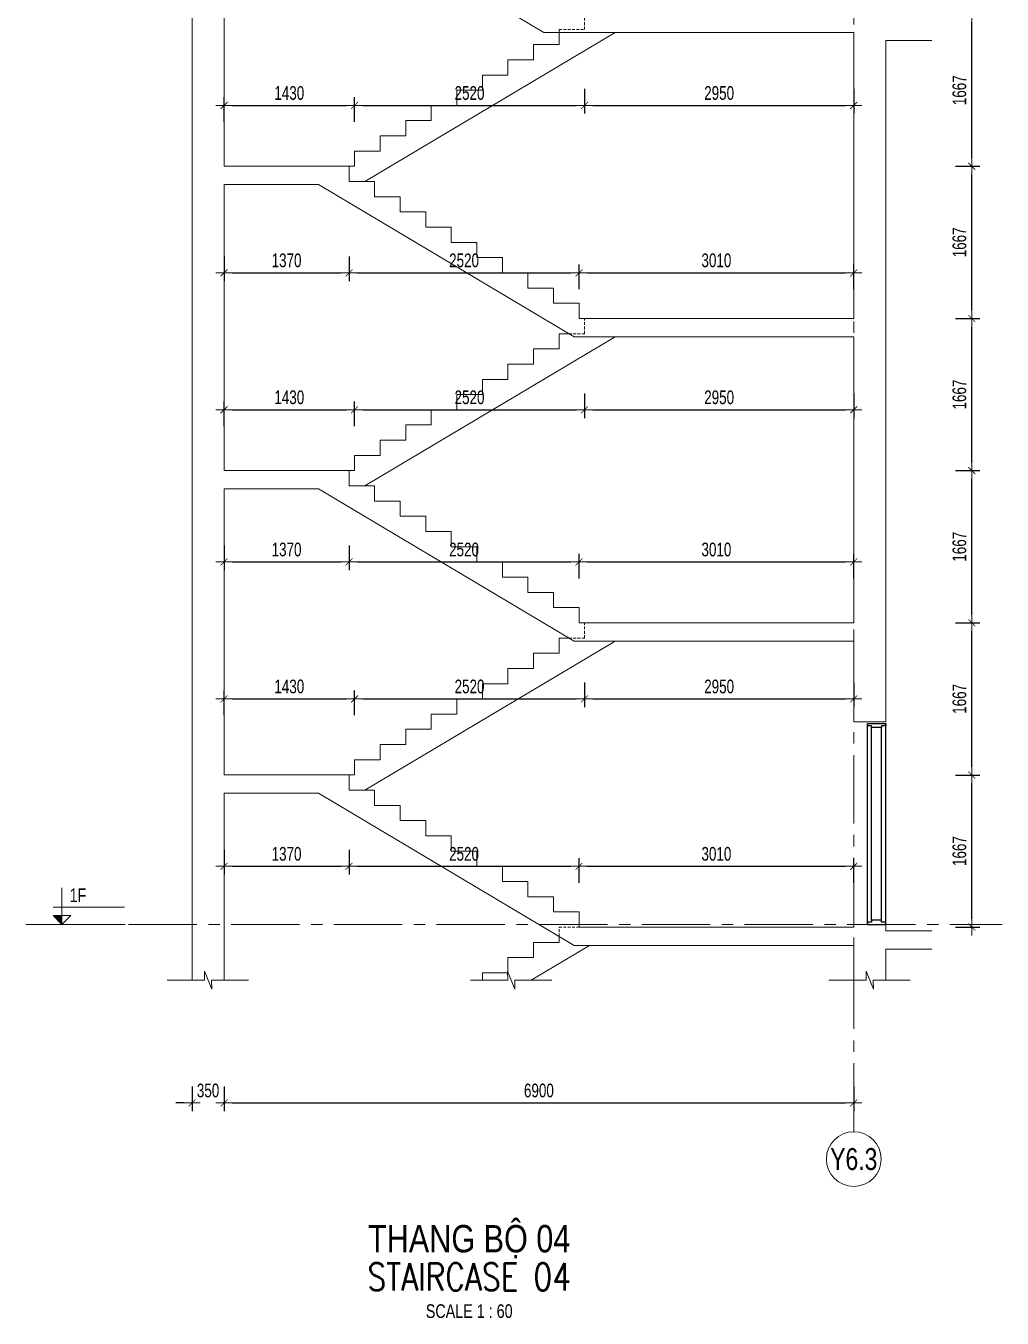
# Model space of a CAD drawing. Header units: millimetres. Extents: x -179076 to 152218, y -28646 to 38481.
# Drawn here: x 62332 to 73030, y -27922 to -13768 of the extents above; entities that cross this region are included whole.
import ezdxf
from ezdxf.enums import TextEntityAlignment as Align

# ---------------------------------------------------------------- set-up
doc = ezdxf.new("R2010")
doc.units = ezdxf.units.MM
doc.linetypes.add('CENTER2', pattern=[1.125, 0.75, -0.125, 0.125, -0.125])
doc.linetypes.add('HIDDEN2', pattern=[4.7625, 3.175, -1.5875])
doc.layers.get('Defpoints').update_dxf_attribs({"color": 151, "lineweight": 9})
doc.layers.add('A-DOOR', color=4, linetype='Continuous')
doc.layers.add('DOOR', color=4, linetype='Continuous')
for name, color, linetype, lineweight in [('NDC_S_ANNO', 7, 'Continuous', 20), ('NDC_S_AXIS', 5, 'CENTER2', 13), ('NDC_S_CONTINUOUS', 3, 'Continuous', 20), ('NDC_S_DIM', 1, 'Continuous', 15), ('NDC_S_ENG TITLE', 3, 'Continuous', 20), ('NDC_S_HIDDEN', 8, 'HIDDEN2', 13), ('NDC_S_SLAB', 2, 'Continuous', 20), ('NDC_S_SYMBOL', 1, 'Continuous', 15), ('NDC_S_TEXT SYMBOL', 7, 'Continuous', 20), ('NDC_S_VN TEXT', 7, 'Continuous', 20), ('NDC_S_VN TITLE', 6, 'Continuous', 35)]:
    doc.layers.add(name, color=color, linetype=linetype, lineweight=lineweight)
doc.styles.add('NDC_ANNO', font='', dxfattribs={"width": 0.8})
doc.styles.add('NDC_DIM', font='', dxfattribs={"width": 0.75})
doc.styles.add('NDC_EN TXT', font='romans.shx', dxfattribs={"width": 0.8})
doc.styles.add('NDC_VIE TXT', font='arial.ttf', dxfattribs={"width": 0.8})
doc.styles.get('NDC_ANNO').set_extended_font_data('Dotum')
doc.styles.get('NDC_DIM').set_extended_font_data('Dotum')
doc.dimstyles.new('NDC_dim_60', dxfattribs={"dimscale": 60, "dimtxt": 2.5, "dimasz": 1.5, "dimexe": 1.5, "dimexo": 2.5, "dimgap": 1, "dimtad": 1, "dimdec": 0, "dimzin": 0, "dimdsep": 46, "dimtxsty": 'NDC_DIM', "dimblk": 'DIMMARK', "dimcen": 0.09, "dimdle": 1.2, "dimclrd": 1, "dimclre": 1, "dimclrt": 3, "dimadec": 0, "dimazin": 0, "dimtfac": 1, "dimtdec": 0, "dimtix": 1, "dimtofl": 0, "dimtmove": 0, "dimatfit": 3, "dimfxl": 3, "dimfxlon": 1, "dimtolj": 1, "dimtzin": 0, "dimarcsym": 0})

# ---------------------------------------------------------------- blocks, each defined once
blk = doc.blocks.new('X-SECTION-2$0$X-SEC-DOO2')
at = {"layer": 'A-DOOR'}
for p, q in [((41976, 101972), (41976, 104172)), ((42021, 102017), (42021, 104127)), ((42131, 102017), (42131, 104127)), ((42176, 101972), (42176, 104172))]:
    blk.add_line(p, q, dxfattribs=at)
for points in [[(41976, 104172), (41976, 104147), (42021, 104147), (42021, 104127), (42131, 104127), (42131, 104147), (42176, 104147), (42176, 104172)], [(41976, 101972), (41976, 101997), (42021, 101997), (42021, 102017), (42131, 102017), (42131, 101997), (42176, 101997), (42176, 101972)]]:
    blk.add_lwpolyline(points, close=True, dxfattribs=at)
at = {"layer": 'Defpoints'}
blk.add_line((41976, 104192), (42176, 104192), dxfattribs=at)
blk = doc.blocks.new('*U187')
at = {"layer": 'NDC_S_SYMBOL'}
blk.add_line((0, 5), (0, 9), dxfattribs=at)
blk.add_circle((0, 0), 5, dxfattribs=at)
at = {"layer": 'NDC_S_TEXT SYMBOL', "color": 7, "style": 'NDC_ANNO', "width": 0.8}
blk.add_attdef('GRID', text='', height=4, dxfattribs=at).set_placement((0, 0), align=Align.MIDDLE)
blk = doc.blocks.new('kata_block_CT')
at = {"layer": 'NDC_S_ANNO'}
blk.add_hatch(color=3, dxfattribs=at).paths.add_polyline_path([(0, 1.6), (-1.61, 1.6), (0, 0)])
at = {"layer": 'NDC_S_ANNO', "ltscale": 50}
h = blk.add_hatch(dxfattribs=at)
h.set_pattern_fill('ANSI31', color=256, scale=1.406, style=0)
h.paths.add_polyline_path([(0, 1.6), (0, 0), (1.61, 1.6)])
for p, q in [((-1.59, 3.14), (11.47, 3.14)), ((11.56, 0), (-1.64, 0))]:
    blk.add_line(p, q, dxfattribs=at)
for points in [[(0, 6.69), (0, 0)], [(0, 0), (-1.61, 1.6), (0, 1.6)], [(0, 0), (1.61, 1.6), (0, 1.6)]]:
    blk.add_lwpolyline(points, dxfattribs=at)
at = {"layer": 'NDC_S_ANNO', "color": 8, "ltscale": 50}
blk.add_lwpolyline([(0, 0), (-1.61, 1.6), (0, 1.6)], dxfattribs=at)
at = {"layer": 'NDC_S_TEXT SYMBOL', "color": 3, "style": 'NDC_ANNO', "width": 0.8}
blk.add_attdef('CT', (1.41, 4.07), '', height=2.5, dxfattribs=at)
blk = doc.blocks.new('Drawing name_symbol')
at = {"layer": 'NDC_S_ENG TITLE', "style": 'NDC_EN TXT', "width": 0.8}
blk.add_attdef('SECTDET1', text='', height=5, dxfattribs=at).set_placement((0, 1.01), align=Align.CENTER)
at = {"layer": 'NDC_S_TEXT SYMBOL', "lineweight": 25, "style": 'NDC_ANNO', "width": 0.8}
blk.add_attdef('SSCALE', text='', height=2.5, dxfattribs=at).set_placement((0, -4), align=Align.CENTER)
at = {"layer": 'NDC_S_VN TITLE', "style": 'NDC_VIE TXT', "width": 0.8}
blk.add_attdef('SECTDET2', text='', height=5, dxfattribs=at).set_placement((0, 7.97), align=Align.CENTER)
blk = doc.blocks.new('DIMMARK')
at = {"layer": 'NDC_S_DIM', "color": 1}
blk.add_line((-1.5, 0), (1, 0), dxfattribs=at)
at = {"layer": 'NDC_S_DIM', "color": 2, "const_width": 0.1}
blk.add_lwpolyline([(-0.42, -0.42), (0.42, 0.42)], dxfattribs=at)
blk = doc.blocks.new('*D833')
at = {"layer": 'Defpoints', "color": 0, "transparency": 16777216}
for p in [(64504, -21973), (65874, -21973), (65874, -22973)]:
    blk.add_point(p, dxfattribs=at)
at = {"layer": 'NDC_S_DIM', "color": 1, "lineweight": -2, "transparency": 16777216}
for p, q in [((64504, -22793), (64504, -23063)), ((65874, -22793), (65874, -23063)), ((64594, -22973), (65784, -22973))]:
    blk.add_line(p, q, dxfattribs=at)
at = {"layer": 'NDC_S_DIM', "color": 1, "lineweight": -2, "transparency": 16777216, "xscale": 90, "yscale": 90, "zscale": 90, "rotation": 180}
blk.add_blockref('DIMMARK', (64504, -22973), dxfattribs=at)
at = {"layer": 'NDC_S_DIM', "color": 1, "lineweight": -2, "transparency": 16777216, "xscale": 90, "yscale": 90, "zscale": 90}
blk.add_blockref('DIMMARK', (65874, -22973), dxfattribs=at)
at = {"layer": 'NDC_S_DIM', "color": 3, "transparency": 16777216, "insert": (65189, -22837), "char_height": 150, "attachment_point": 5, "style": 'NDC_DIM'}
blk.add_mtext('\\A1;1370', dxfattribs=at)
blk = doc.blocks.new('*D834')
at = {"layer": 'Defpoints', "color": 0, "transparency": 16777216}
for p in [(65874, -21973), (68394, -22973), (68394, -23639)]:
    blk.add_point(p, dxfattribs=at)
at = {"layer": 'NDC_S_DIM', "color": 1, "lineweight": -2, "transparency": 16777216}
for p, q in [((65874, -22793), (65874, -23063)), ((68394, -23153), (68394, -22883)), ((65964, -22973), (68304, -22973))]:
    blk.add_line(p, q, dxfattribs=at)
at = {"layer": 'NDC_S_DIM', "color": 1, "lineweight": -2, "transparency": 16777216, "xscale": 90, "yscale": 90, "zscale": 90, "rotation": 180}
blk.add_blockref('DIMMARK', (65874, -22973), dxfattribs=at)
at = {"layer": 'NDC_S_DIM', "color": 1, "lineweight": -2, "transparency": 16777216, "xscale": 90, "yscale": 90, "zscale": 90}
blk.add_blockref('DIMMARK', (68394, -22973), dxfattribs=at)
at = {"layer": 'NDC_S_DIM', "color": 3, "transparency": 16777216, "insert": (67134, -22837), "char_height": 150, "attachment_point": 5, "style": 'NDC_DIM'}
blk.add_mtext('\\A1;2520', dxfattribs=at)
blk = doc.blocks.new('*D835')
at = {"layer": 'Defpoints', "color": 0, "transparency": 16777216}
for p in [(71404, -22973), (68394, -23639), (71404, -23639)]:
    blk.add_point(p, dxfattribs=at)
at = {"layer": 'NDC_S_DIM', "color": 1, "lineweight": -2, "transparency": 16777216}
for p, q in [((68394, -23153), (68394, -22883)), ((71404, -23153), (71404, -22883)), ((68484, -22973), (71314, -22973))]:
    blk.add_line(p, q, dxfattribs=at)
at = {"layer": 'NDC_S_DIM', "color": 1, "lineweight": -2, "transparency": 16777216, "xscale": 90, "yscale": 90, "zscale": 90, "rotation": 180}
blk.add_blockref('DIMMARK', (68394, -22973), dxfattribs=at)
at = {"layer": 'NDC_S_DIM', "color": 1, "lineweight": -2, "transparency": 16777216, "xscale": 90, "yscale": 90, "zscale": 90}
blk.add_blockref('DIMMARK', (71404, -22973), dxfattribs=at)
at = {"layer": 'NDC_S_DIM', "color": 3, "transparency": 16777216, "insert": (69899, -22837), "char_height": 150, "attachment_point": 5, "style": 'NDC_DIM'}
blk.add_mtext('\\A1;3010', dxfattribs=at)
blk = doc.blocks.new('*D836')
at = {"layer": 'Defpoints', "color": 0, "transparency": 16777216}
for p in [(65934, -21139), (64504, -21973), (65934, -21973)]:
    blk.add_point(p, dxfattribs=at)
at = {"layer": 'NDC_S_DIM', "color": 1, "lineweight": -2, "transparency": 16777216}
for p, q in [((64504, -21319), (64504, -21049)), ((65934, -21319), (65934, -21049)), ((64594, -21139), (65844, -21139))]:
    blk.add_line(p, q, dxfattribs=at)
at = {"layer": 'NDC_S_DIM', "color": 1, "lineweight": -2, "transparency": 16777216, "xscale": 90, "yscale": 90, "zscale": 90, "rotation": 180}
blk.add_blockref('DIMMARK', (64504, -21139), dxfattribs=at)
at = {"layer": 'NDC_S_DIM', "color": 1, "lineweight": -2, "transparency": 16777216, "xscale": 90, "yscale": 90, "zscale": 90}
blk.add_blockref('DIMMARK', (65934, -21139), dxfattribs=at)
at = {"layer": 'NDC_S_DIM', "color": 3, "transparency": 16777216, "insert": (65219, -21004), "char_height": 150, "attachment_point": 5, "style": 'NDC_DIM'}
blk.add_mtext('\\A1;1430', dxfattribs=at)
blk = doc.blocks.new('*D837')
at = {"layer": 'Defpoints', "color": 0, "transparency": 16777216}
for p in [(68454, -20473), (68454, -21139), (65934, -21973)]:
    blk.add_point(p, dxfattribs=at)
at = {"layer": 'NDC_S_DIM', "color": 1, "lineweight": -2, "transparency": 16777216}
for p, q in [((65934, -21319), (65934, -21049)), ((68454, -20959), (68454, -21229)), ((66024, -21139), (68364, -21139))]:
    blk.add_line(p, q, dxfattribs=at)
at = {"layer": 'NDC_S_DIM', "color": 1, "lineweight": -2, "transparency": 16777216, "xscale": 90, "yscale": 90, "zscale": 90, "rotation": 180}
blk.add_blockref('DIMMARK', (65934, -21139), dxfattribs=at)
at = {"layer": 'NDC_S_DIM', "color": 1, "lineweight": -2, "transparency": 16777216, "xscale": 90, "yscale": 90, "zscale": 90}
blk.add_blockref('DIMMARK', (68454, -21139), dxfattribs=at)
at = {"layer": 'NDC_S_DIM', "color": 3, "transparency": 16777216, "insert": (67194, -21004), "char_height": 150, "attachment_point": 5, "style": 'NDC_DIM'}
blk.add_mtext('\\A1;2520', dxfattribs=at)
blk = doc.blocks.new('*D838')
at = {"layer": 'Defpoints', "color": 0, "transparency": 16777216}
for p in [(68454, -20473), (71404, -20506), (71404, -21139)]:
    blk.add_point(p, dxfattribs=at)
at = {"layer": 'NDC_S_DIM', "color": 1, "lineweight": -2, "transparency": 16777216}
for p, q in [((68454, -20959), (68454, -21229)), ((71404, -20959), (71404, -21229)), ((68544, -21139), (71314, -21139))]:
    blk.add_line(p, q, dxfattribs=at)
at = {"layer": 'NDC_S_DIM', "color": 1, "lineweight": -2, "transparency": 16777216, "xscale": 90, "yscale": 90, "zscale": 90, "rotation": 180}
blk.add_blockref('DIMMARK', (68454, -21139), dxfattribs=at)
at = {"layer": 'NDC_S_DIM', "color": 1, "lineweight": -2, "transparency": 16777216, "xscale": 90, "yscale": 90, "zscale": 90}
blk.add_blockref('DIMMARK', (71404, -21139), dxfattribs=at)
at = {"layer": 'NDC_S_DIM', "color": 3, "transparency": 16777216, "insert": (69929, -21004), "char_height": 150, "attachment_point": 5, "style": 'NDC_DIM'}
blk.add_mtext('\\A1;2950', dxfattribs=at)
blk = doc.blocks.new('*D839')
at = {"layer": 'Defpoints', "color": 0, "transparency": 16777216}
for p in [(64504, -18639), (65874, -18639), (65874, -19639)]:
    blk.add_point(p, dxfattribs=at)
at = {"layer": 'NDC_S_DIM', "color": 1, "lineweight": -2, "transparency": 16777216}
for p, q in [((64504, -19459), (64504, -19729)), ((65874, -19459), (65874, -19729)), ((64594, -19639), (65784, -19639))]:
    blk.add_line(p, q, dxfattribs=at)
at = {"layer": 'NDC_S_DIM', "color": 1, "lineweight": -2, "transparency": 16777216, "xscale": 90, "yscale": 90, "zscale": 90, "rotation": 180}
blk.add_blockref('DIMMARK', (64504, -19639), dxfattribs=at)
at = {"layer": 'NDC_S_DIM', "color": 1, "lineweight": -2, "transparency": 16777216, "xscale": 90, "yscale": 90, "zscale": 90}
blk.add_blockref('DIMMARK', (65874, -19639), dxfattribs=at)
at = {"layer": 'NDC_S_DIM', "color": 3, "transparency": 16777216, "insert": (65189, -19504), "char_height": 150, "attachment_point": 5, "style": 'NDC_DIM'}
blk.add_mtext('\\A1;1370', dxfattribs=at)
blk = doc.blocks.new('*D840')
at = {"layer": 'Defpoints', "color": 0, "transparency": 16777216}
for p in [(65874, -18639), (68394, -19639), (68394, -20306)]:
    blk.add_point(p, dxfattribs=at)
at = {"layer": 'NDC_S_DIM', "color": 1, "lineweight": -2, "transparency": 16777216}
for p, q in [((65874, -19459), (65874, -19729)), ((65964, -19639), (68304, -19639)), ((68394, -19819), (68394, -19549))]:
    blk.add_line(p, q, dxfattribs=at)
at = {"layer": 'NDC_S_DIM', "color": 1, "lineweight": -2, "transparency": 16777216, "xscale": 90, "yscale": 90, "zscale": 90, "rotation": 180}
blk.add_blockref('DIMMARK', (65874, -19639), dxfattribs=at)
at = {"layer": 'NDC_S_DIM', "color": 1, "lineweight": -2, "transparency": 16777216, "xscale": 90, "yscale": 90, "zscale": 90}
blk.add_blockref('DIMMARK', (68394, -19639), dxfattribs=at)
at = {"layer": 'NDC_S_DIM', "color": 3, "transparency": 16777216, "insert": (67134, -19504), "char_height": 150, "attachment_point": 5, "style": 'NDC_DIM'}
blk.add_mtext('\\A1;2520', dxfattribs=at)
blk = doc.blocks.new('*D841')
at = {"layer": 'Defpoints', "color": 0, "transparency": 16777216}
for p in [(71404, -19639), (68394, -20306), (71404, -20306)]:
    blk.add_point(p, dxfattribs=at)
at = {"layer": 'NDC_S_DIM', "color": 1, "lineweight": -2, "transparency": 16777216}
for p, q in [((68394, -19819), (68394, -19549)), ((68484, -19639), (71314, -19639)), ((71404, -19819), (71404, -19549))]:
    blk.add_line(p, q, dxfattribs=at)
at = {"layer": 'NDC_S_DIM', "color": 1, "lineweight": -2, "transparency": 16777216, "xscale": 90, "yscale": 90, "zscale": 90, "rotation": 180}
blk.add_blockref('DIMMARK', (68394, -19639), dxfattribs=at)
at = {"layer": 'NDC_S_DIM', "color": 1, "lineweight": -2, "transparency": 16777216, "xscale": 90, "yscale": 90, "zscale": 90}
blk.add_blockref('DIMMARK', (71404, -19639), dxfattribs=at)
at = {"layer": 'NDC_S_DIM', "color": 3, "transparency": 16777216, "insert": (69899, -19504), "char_height": 150, "attachment_point": 5, "style": 'NDC_DIM'}
blk.add_mtext('\\A1;3010', dxfattribs=at)
blk = doc.blocks.new('*D842')
at = {"layer": 'Defpoints', "color": 0, "transparency": 16777216}
for p in [(65934, -17973), (64504, -18639), (65934, -18639)]:
    blk.add_point(p, dxfattribs=at)
at = {"layer": 'NDC_S_DIM', "color": 1, "lineweight": -2, "transparency": 16777216}
for p, q in [((64504, -18153), (64504, -17883)), ((64594, -17973), (65844, -17973)), ((65934, -18153), (65934, -17883))]:
    blk.add_line(p, q, dxfattribs=at)
at = {"layer": 'NDC_S_DIM', "color": 1, "lineweight": -2, "transparency": 16777216, "xscale": 90, "yscale": 90, "zscale": 90, "rotation": 180}
blk.add_blockref('DIMMARK', (64504, -17973), dxfattribs=at)
at = {"layer": 'NDC_S_DIM', "color": 1, "lineweight": -2, "transparency": 16777216, "xscale": 90, "yscale": 90, "zscale": 90}
blk.add_blockref('DIMMARK', (65934, -17973), dxfattribs=at)
at = {"layer": 'NDC_S_DIM', "color": 3, "transparency": 16777216, "insert": (65219, -17837), "char_height": 150, "attachment_point": 5, "style": 'NDC_DIM'}
blk.add_mtext('\\A1;1430', dxfattribs=at)
blk = doc.blocks.new('*D843')
at = {"layer": 'Defpoints', "color": 0, "transparency": 16777216}
for p in [(68454, -17139), (68454, -17973), (65934, -18639)]:
    blk.add_point(p, dxfattribs=at)
at = {"layer": 'NDC_S_DIM', "color": 1, "lineweight": -2, "transparency": 16777216}
for p, q in [((68454, -17793), (68454, -18063)), ((65934, -18153), (65934, -17883)), ((66024, -17973), (68364, -17973))]:
    blk.add_line(p, q, dxfattribs=at)
at = {"layer": 'NDC_S_DIM', "color": 1, "lineweight": -2, "transparency": 16777216, "xscale": 90, "yscale": 90, "zscale": 90, "rotation": 180}
blk.add_blockref('DIMMARK', (65934, -17973), dxfattribs=at)
at = {"layer": 'NDC_S_DIM', "color": 1, "lineweight": -2, "transparency": 16777216, "xscale": 90, "yscale": 90, "zscale": 90}
blk.add_blockref('DIMMARK', (68454, -17973), dxfattribs=at)
at = {"layer": 'NDC_S_DIM', "color": 3, "transparency": 16777216, "insert": (67194, -17837), "char_height": 150, "attachment_point": 5, "style": 'NDC_DIM'}
blk.add_mtext('\\A1;2520', dxfattribs=at)
blk = doc.blocks.new('*D844')
at = {"layer": 'Defpoints', "color": 0, "transparency": 16777216}
for p in [(68454, -17139), (71404, -17173), (71404, -17973)]:
    blk.add_point(p, dxfattribs=at)
at = {"layer": 'NDC_S_DIM', "color": 1, "lineweight": -2, "transparency": 16777216}
for p, q in [((68454, -17793), (68454, -18063)), ((71404, -17793), (71404, -18063)), ((68544, -17973), (71314, -17973))]:
    blk.add_line(p, q, dxfattribs=at)
at = {"layer": 'NDC_S_DIM', "color": 1, "lineweight": -2, "transparency": 16777216, "xscale": 90, "yscale": 90, "zscale": 90, "rotation": 180}
blk.add_blockref('DIMMARK', (68454, -17973), dxfattribs=at)
at = {"layer": 'NDC_S_DIM', "color": 1, "lineweight": -2, "transparency": 16777216, "xscale": 90, "yscale": 90, "zscale": 90}
blk.add_blockref('DIMMARK', (71404, -17973), dxfattribs=at)
at = {"layer": 'NDC_S_DIM', "color": 3, "transparency": 16777216, "insert": (69929, -17837), "char_height": 150, "attachment_point": 5, "style": 'NDC_DIM'}
blk.add_mtext('\\A1;2950', dxfattribs=at)
blk = doc.blocks.new('*D845')
at = {"layer": 'Defpoints', "color": 0, "transparency": 16777216}
for p in [(64504, -15306), (65874, -15306), (65874, -16473)]:
    blk.add_point(p, dxfattribs=at)
at = {"layer": 'NDC_S_DIM', "color": 1, "lineweight": -2, "transparency": 16777216}
for p, q in [((64504, -16293), (64504, -16563)), ((65874, -16293), (65874, -16563)), ((64594, -16473), (65784, -16473))]:
    blk.add_line(p, q, dxfattribs=at)
at = {"layer": 'NDC_S_DIM', "color": 1, "lineweight": -2, "transparency": 16777216, "xscale": 90, "yscale": 90, "zscale": 90, "rotation": 180}
blk.add_blockref('DIMMARK', (64504, -16473), dxfattribs=at)
at = {"layer": 'NDC_S_DIM', "color": 1, "lineweight": -2, "transparency": 16777216, "xscale": 90, "yscale": 90, "zscale": 90}
blk.add_blockref('DIMMARK', (65874, -16473), dxfattribs=at)
at = {"layer": 'NDC_S_DIM', "color": 3, "transparency": 16777216, "insert": (65189, -16337), "char_height": 150, "attachment_point": 5, "style": 'NDC_DIM'}
blk.add_mtext('\\A1;1370', dxfattribs=at)
blk = doc.blocks.new('*D846')
at = {"layer": 'Defpoints', "color": 0, "transparency": 16777216}
for p in [(65874, -15306), (68394, -16473), (68394, -16973)]:
    blk.add_point(p, dxfattribs=at)
at = {"layer": 'NDC_S_DIM', "color": 1, "lineweight": -2, "transparency": 16777216}
for p, q in [((65874, -16293), (65874, -16563)), ((68394, -16653), (68394, -16383)), ((65964, -16473), (68304, -16473))]:
    blk.add_line(p, q, dxfattribs=at)
at = {"layer": 'NDC_S_DIM', "color": 1, "lineweight": -2, "transparency": 16777216, "xscale": 90, "yscale": 90, "zscale": 90, "rotation": 180}
blk.add_blockref('DIMMARK', (65874, -16473), dxfattribs=at)
at = {"layer": 'NDC_S_DIM', "color": 1, "lineweight": -2, "transparency": 16777216, "xscale": 90, "yscale": 90, "zscale": 90}
blk.add_blockref('DIMMARK', (68394, -16473), dxfattribs=at)
at = {"layer": 'NDC_S_DIM', "color": 3, "transparency": 16777216, "insert": (67134, -16337), "char_height": 150, "attachment_point": 5, "style": 'NDC_DIM'}
blk.add_mtext('\\A1;2520', dxfattribs=at)
blk = doc.blocks.new('*D847')
at = {"layer": 'Defpoints', "color": 0, "transparency": 16777216}
for p in [(71404, -16473), (68394, -16973), (71404, -16973)]:
    blk.add_point(p, dxfattribs=at)
at = {"layer": 'NDC_S_DIM', "color": 1, "lineweight": -2, "transparency": 16777216}
for p, q in [((68394, -16653), (68394, -16383)), ((71404, -16653), (71404, -16383)), ((68484, -16473), (71314, -16473))]:
    blk.add_line(p, q, dxfattribs=at)
at = {"layer": 'NDC_S_DIM', "color": 1, "lineweight": -2, "transparency": 16777216, "xscale": 90, "yscale": 90, "zscale": 90, "rotation": 180}
blk.add_blockref('DIMMARK', (68394, -16473), dxfattribs=at)
at = {"layer": 'NDC_S_DIM', "color": 1, "lineweight": -2, "transparency": 16777216, "xscale": 90, "yscale": 90, "zscale": 90}
blk.add_blockref('DIMMARK', (71404, -16473), dxfattribs=at)
at = {"layer": 'NDC_S_DIM', "color": 3, "transparency": 16777216, "insert": (69899, -16337), "char_height": 150, "attachment_point": 5, "style": 'NDC_DIM'}
blk.add_mtext('\\A1;3010', dxfattribs=at)
blk = doc.blocks.new('*D848')
at = {"layer": 'Defpoints', "color": 0, "transparency": 16777216}
for p in [(65934, -14639), (64504, -15306), (65934, -15306)]:
    blk.add_point(p, dxfattribs=at)
at = {"layer": 'NDC_S_DIM', "color": 1, "lineweight": -2, "transparency": 16777216}
for p, q in [((64504, -14819), (64504, -14549)), ((65934, -14819), (65934, -14549)), ((64594, -14639), (65844, -14639))]:
    blk.add_line(p, q, dxfattribs=at)
at = {"layer": 'NDC_S_DIM', "color": 1, "lineweight": -2, "transparency": 16777216, "xscale": 90, "yscale": 90, "zscale": 90, "rotation": 180}
blk.add_blockref('DIMMARK', (64504, -14639), dxfattribs=at)
at = {"layer": 'NDC_S_DIM', "color": 1, "lineweight": -2, "transparency": 16777216, "xscale": 90, "yscale": 90, "zscale": 90}
blk.add_blockref('DIMMARK', (65934, -14639), dxfattribs=at)
at = {"layer": 'NDC_S_DIM', "color": 3, "transparency": 16777216, "insert": (65219, -14504), "char_height": 150, "attachment_point": 5, "style": 'NDC_DIM'}
blk.add_mtext('\\A1;1430', dxfattribs=at)
blk = doc.blocks.new('*D849')
at = {"layer": 'Defpoints', "color": 0, "transparency": 16777216}
for p in [(68454, -13806), (68454, -14639), (65934, -15306)]:
    blk.add_point(p, dxfattribs=at)
at = {"layer": 'NDC_S_DIM', "color": 1, "lineweight": -2, "transparency": 16777216}
for p, q in [((65934, -14819), (65934, -14549)), ((68454, -14459), (68454, -14729)), ((66024, -14639), (68364, -14639))]:
    blk.add_line(p, q, dxfattribs=at)
at = {"layer": 'NDC_S_DIM', "color": 1, "lineweight": -2, "transparency": 16777216, "xscale": 90, "yscale": 90, "zscale": 90, "rotation": 180}
blk.add_blockref('DIMMARK', (65934, -14639), dxfattribs=at)
at = {"layer": 'NDC_S_DIM', "color": 1, "lineweight": -2, "transparency": 16777216, "xscale": 90, "yscale": 90, "zscale": 90}
blk.add_blockref('DIMMARK', (68454, -14639), dxfattribs=at)
at = {"layer": 'NDC_S_DIM', "color": 3, "transparency": 16777216, "insert": (67194, -14504), "char_height": 150, "attachment_point": 5, "style": 'NDC_DIM'}
blk.add_mtext('\\A1;2520', dxfattribs=at)
blk = doc.blocks.new('*D850')
at = {"layer": 'Defpoints', "color": 0, "transparency": 16777216}
for p in [(68454, -13806), (71404, -13839), (71404, -14639)]:
    blk.add_point(p, dxfattribs=at)
at = {"layer": 'NDC_S_DIM', "color": 1, "lineweight": -2, "transparency": 16777216}
for p, q in [((68454, -14459), (68454, -14729)), ((71404, -14459), (71404, -14729)), ((68544, -14639), (71314, -14639))]:
    blk.add_line(p, q, dxfattribs=at)
at = {"layer": 'NDC_S_DIM', "color": 1, "lineweight": -2, "transparency": 16777216, "xscale": 90, "yscale": 90, "zscale": 90, "rotation": 180}
blk.add_blockref('DIMMARK', (68454, -14639), dxfattribs=at)
at = {"layer": 'NDC_S_DIM', "color": 1, "lineweight": -2, "transparency": 16777216, "xscale": 90, "yscale": 90, "zscale": 90}
blk.add_blockref('DIMMARK', (71404, -14639), dxfattribs=at)
at = {"layer": 'NDC_S_DIM', "color": 3, "transparency": 16777216, "insert": (69929, -14504), "char_height": 150, "attachment_point": 5, "style": 'NDC_DIM'}
blk.add_mtext('\\A1;2950', dxfattribs=at)
blk = doc.blocks.new('*D863')
at = {"layer": 'Defpoints', "color": 0, "transparency": 16777216}
for p in [(64504, -23839), (71404, -23839), (71404, -25564)]:
    blk.add_point(p, dxfattribs=at)
at = {"layer": 'NDC_S_DIM', "color": 1, "lineweight": -2, "transparency": 16777216}
for p, q in [((64504, -25384), (64504, -25654)), ((71404, -25384), (71404, -25654)), ((64594, -25564), (71314, -25564))]:
    blk.add_line(p, q, dxfattribs=at)
at = {"layer": 'NDC_S_DIM', "color": 1, "lineweight": -2, "transparency": 16777216, "xscale": 90, "yscale": 90, "zscale": 90, "rotation": 180}
blk.add_blockref('DIMMARK', (64504, -25564), dxfattribs=at)
at = {"layer": 'NDC_S_DIM', "color": 1, "lineweight": -2, "transparency": 16777216, "xscale": 90, "yscale": 90, "zscale": 90}
blk.add_blockref('DIMMARK', (71404, -25564), dxfattribs=at)
at = {"layer": 'NDC_S_DIM', "color": 3, "transparency": 16777216, "insert": (67954, -25429), "char_height": 150, "attachment_point": 5, "style": 'NDC_DIM'}
blk.add_mtext('\\A1;6900', dxfattribs=at)
blk = doc.blocks.new('*D864')
at = {"layer": 'Defpoints', "color": 0, "transparency": 16777216}
for p in [(64154, -23839), (64504, -23839), (64154, -25564)]:
    blk.add_point(p, dxfattribs=at)
at = {"layer": 'NDC_S_DIM', "color": 1, "lineweight": -2, "transparency": 16777216}
for p, q in [((64154, -25384), (64154, -25654)), ((64504, -25384), (64504, -25654)), ((64064, -25564), (63974, -25564)), ((64594, -25564), (64684, -25564))]:
    blk.add_line(p, q, dxfattribs=at)
at = {"layer": 'NDC_S_DIM', "color": 1, "lineweight": -2, "transparency": 16777216, "xscale": 90, "yscale": 90, "zscale": 90}
blk.add_blockref('DIMMARK', (64154, -25564), dxfattribs=at)
at = {"layer": 'NDC_S_DIM', "color": 1, "lineweight": -2, "transparency": 16777216, "xscale": 90, "yscale": 90, "zscale": 90, "rotation": 180}
blk.add_blockref('DIMMARK', (64504, -25564), dxfattribs=at)
at = {"layer": 'NDC_S_DIM', "color": 3, "transparency": 16777216, "insert": (64329, -25429), "char_height": 150, "attachment_point": 5, "style": 'NDC_DIM'}
blk.add_mtext('\\A1;350', dxfattribs=at)
blk = doc.blocks.new('*D1234')
at = {"layer": 'Defpoints', "color": 0, "transparency": 16777216}
for p in [(65934, -21973), (72697, -21973), (68394, -23639)]:
    blk.add_point(p, dxfattribs=at)
at = {"layer": 'NDC_S_DIM', "color": 1, "lineweight": -2, "transparency": 16777216}
for p, q in [((72517, -21973), (72787, -21973)), ((72697, -23549), (72697, -22063)), ((72517, -23639), (72787, -23639))]:
    blk.add_line(p, q, dxfattribs=at)
at = {"layer": 'NDC_S_DIM', "color": 1, "lineweight": -2, "transparency": 16777216, "xscale": 90, "yscale": 90, "zscale": 90}
for p, rotation in [((72697, -21973), 90), ((72697, -23639), 270)]:
    blk.add_blockref('DIMMARK', p, dxfattribs=dict(at, rotation=rotation))
at = {"layer": 'NDC_S_DIM', "color": 3, "transparency": 16777216, "insert": (72562, -22806), "char_height": 150, "attachment_point": 5, "rotation": 90, "style": 'NDC_DIM'}
blk.add_mtext('\\A1;1667', dxfattribs=at)
blk = doc.blocks.new('*D1235')
at = {"layer": 'Defpoints', "color": 0, "transparency": 16777216}
for p in [(68394, -20306), (72697, -20306), (65934, -21973)]:
    blk.add_point(p, dxfattribs=at)
at = {"layer": 'NDC_S_DIM', "color": 1, "lineweight": -2, "transparency": 16777216}
for p, q in [((72517, -20306), (72787, -20306)), ((72697, -21883), (72697, -20396)), ((72517, -21973), (72787, -21973))]:
    blk.add_line(p, q, dxfattribs=at)
at = {"layer": 'NDC_S_DIM', "color": 1, "lineweight": -2, "transparency": 16777216, "xscale": 90, "yscale": 90, "zscale": 90}
for p, rotation in [((72697, -20306), 90), ((72697, -21973), 270)]:
    blk.add_blockref('DIMMARK', p, dxfattribs=dict(at, rotation=rotation))
at = {"layer": 'NDC_S_DIM', "color": 3, "transparency": 16777216, "insert": (72562, -21139), "char_height": 150, "attachment_point": 5, "rotation": 90, "style": 'NDC_DIM'}
blk.add_mtext('\\A1;1667', dxfattribs=at)
blk = doc.blocks.new('*D1236')
at = {"layer": 'Defpoints', "color": 0, "transparency": 16777216}
for p in [(65934, -18639), (72697, -18639), (68394, -20306)]:
    blk.add_point(p, dxfattribs=at)
at = {"layer": 'NDC_S_DIM', "color": 1, "lineweight": -2, "transparency": 16777216}
for p, q in [((72517, -18639), (72787, -18639)), ((72697, -20216), (72697, -18729)), ((72517, -20306), (72787, -20306))]:
    blk.add_line(p, q, dxfattribs=at)
at = {"layer": 'NDC_S_DIM', "color": 1, "lineweight": -2, "transparency": 16777216, "xscale": 90, "yscale": 90, "zscale": 90}
for p, rotation in [((72697, -18639), 90), ((72697, -20306), 270)]:
    blk.add_blockref('DIMMARK', p, dxfattribs=dict(at, rotation=rotation))
at = {"layer": 'NDC_S_DIM', "color": 3, "transparency": 16777216, "insert": (72562, -19473), "char_height": 150, "attachment_point": 5, "rotation": 90, "style": 'NDC_DIM'}
blk.add_mtext('\\A1;1667', dxfattribs=at)
blk = doc.blocks.new('*D1237')
at = {"layer": 'Defpoints', "color": 0, "transparency": 16777216}
for p in [(68394, -16973), (72697, -16973), (65934, -18639)]:
    blk.add_point(p, dxfattribs=at)
at = {"layer": 'NDC_S_DIM', "color": 1, "lineweight": -2, "transparency": 16777216}
for p, q in [((72517, -16973), (72787, -16973)), ((72697, -18549), (72697, -17063)), ((72517, -18639), (72787, -18639))]:
    blk.add_line(p, q, dxfattribs=at)
at = {"layer": 'NDC_S_DIM', "color": 1, "lineweight": -2, "transparency": 16777216, "xscale": 90, "yscale": 90, "zscale": 90}
for p, rotation in [((72697, -16973), 90), ((72697, -18639), 270)]:
    blk.add_blockref('DIMMARK', p, dxfattribs=dict(at, rotation=rotation))
at = {"layer": 'NDC_S_DIM', "color": 3, "transparency": 16777216, "insert": (72562, -17806), "char_height": 150, "attachment_point": 5, "rotation": 90, "style": 'NDC_DIM'}
blk.add_mtext('\\A1;1667', dxfattribs=at)
blk = doc.blocks.new('*D1238')
at = {"layer": 'Defpoints', "color": 0, "transparency": 16777216}
for p in [(65934, -15306), (72697, -15306), (68394, -16973)]:
    blk.add_point(p, dxfattribs=at)
at = {"layer": 'NDC_S_DIM', "color": 1, "lineweight": -2, "transparency": 16777216}
for p, q in [((72517, -15306), (72787, -15306)), ((72697, -16883), (72697, -15396)), ((72517, -16973), (72787, -16973))]:
    blk.add_line(p, q, dxfattribs=at)
at = {"layer": 'NDC_S_DIM', "color": 1, "lineweight": -2, "transparency": 16777216, "xscale": 90, "yscale": 90, "zscale": 90}
for p, rotation in [((72697, -15306), 90), ((72697, -16973), 270)]:
    blk.add_blockref('DIMMARK', p, dxfattribs=dict(at, rotation=rotation))
at = {"layer": 'NDC_S_DIM', "color": 3, "transparency": 16777216, "insert": (72562, -16139), "char_height": 150, "attachment_point": 5, "rotation": 90, "style": 'NDC_DIM'}
blk.add_mtext('\\A1;1667', dxfattribs=at)
blk = doc.blocks.new('*D1239')
at = {"layer": 'Defpoints', "color": 0, "transparency": 16777216}
for p in [(68114, -13639), (72697, -13639), (65934, -15306)]:
    blk.add_point(p, dxfattribs=at)
at = {"layer": 'NDC_S_DIM', "color": 1, "lineweight": -2, "transparency": 16777216}
for p, q in [((72517, -13639), (72787, -13639)), ((72697, -15216), (72697, -13729)), ((72517, -15306), (72787, -15306))]:
    blk.add_line(p, q, dxfattribs=at)
at = {"layer": 'NDC_S_DIM', "color": 1, "lineweight": -2, "transparency": 16777216, "xscale": 90, "yscale": 90, "zscale": 90}
for p, rotation in [((72697, -13639), 90), ((72697, -15306), 270)]:
    blk.add_blockref('DIMMARK', p, dxfattribs=dict(at, rotation=rotation))
at = {"layer": 'NDC_S_DIM', "color": 3, "transparency": 16777216, "insert": (72562, -14473), "char_height": 150, "attachment_point": 5, "rotation": 90, "style": 'NDC_DIM'}
blk.add_mtext('\\A1;1667', dxfattribs=at)

msp = doc.modelspace()

# ---------------------------------------------------------------- linework, layer by layer
at = {"layer": 'NDC_S_AXIS', "ltscale": 1000}
msp.add_line((71404.4, -25879.2), (71404.4, -6599.2), dxfattribs=at)
msp.add_lwpolyline([(62332.2, -23609.2), (73030.1, -23609.2)], dxfattribs=at)
at = {"layer": 'NDC_S_CONTINUOUS'}
for p, q in [((68789.4, -13839.2), (66045.4, -15472.5)), ((68789.4, -17172.5), (66045.4, -18805.9)), ((68789.4, -20505.9), (66045.4, -22139.2)), ((67870.3, -24219.6), (68509.4, -23839.2))]:
    msp.add_line(p, q, dxfattribs=at)
for points in [[(65874.4, -15305.9), (65934.4, -15305.9), (65934.4, -15139.2), (66214.4, -15139.2), (66214.4, -14972.5), (66494.4, -14972.5), (66494.4, -14805.9), (66774.4, -14805.9), (66774.4, -14639.2), (67054.4, -14639.2), (67054.4, -14472.5), (67334.4, -14472.5), (67334.4, -14305.9), (67614.4, -14305.9), (67614.4, -14139.2), (67894.4, -14139.2), (67894.4, -13972.5), (68174.4, -13972.5), (68174.4, -13839.2)], [(65874.4, -18639.2), (65934.4, -18639.2), (65934.4, -18472.5), (66214.4, -18472.5), (66214.4, -18305.9), (66494.4, -18305.9), (66494.4, -18139.2), (66774.4, -18139.2), (66774.4, -17972.5), (67054.4, -17972.5), (67054.4, -17805.9), (67334.4, -17805.9), (67334.4, -17639.2), (67614.4, -17639.2), (67614.4, -17472.5), (67894.4, -17472.5), (67894.4, -17305.9), (68174.4, -17305.9), (68174.4, -17139.2), (68283.4, -17139.2)], [(65874.4, -21972.5), (65934.4, -21972.5), (65934.4, -21805.9), (66214.4, -21805.9), (66214.4, -21639.2), (66494.4, -21639.2), (66494.4, -21472.5), (66774.4, -21472.5), (66774.4, -21305.9), (67054.4, -21305.9), (67054.4, -21139.2), (67334.4, -21139.2), (67334.4, -20972.5), (67614.4, -20972.5), (67614.4, -20805.9), (67894.4, -20805.9), (67894.4, -20639.2), (68174.4, -20639.2), (68174.4, -20472.5), (68283.4, -20472.5)], [(67334.4, -24219.6), (67334.4, -24139.2), (67614.4, -24139.2), (67614.4, -23972.5), (67894.4, -23972.5), (67894.4, -23805.9), (68174.4, -23805.9), (68174.4, -23741)]]:
    msp.add_lwpolyline(points, dxfattribs=at)
at = {"layer": 'NDC_S_HIDDEN', "ltscale": 10}
for points in [[(68174.4, -13839.2), (68174.4, -13805.9), (68454.4, -13805.9), (68454.4, -13639.2)], [(68283.4, -17139.2), (68454.4, -17139.2), (68454.4, -16972.5)], [(68283.4, -20472.5), (68454.4, -20472.5), (68454.4, -20305.9)], [(68174.4, -23741), (68174.4, -23639.2), (68394.4, -23639.2)]]:
    msp.add_lwpolyline(points, dxfattribs=at)
at = {"layer": 'NDC_S_SLAB'}
for p, q in [((64154.4, -24219.6), (64154.4, -7080.5)), ((64504.4, -12339.2), (64504.4, -15305.9)), ((68009.4, -13839.2), (65489.4, -12339.2)), ((71754.4, -21389.2), (71754.4, -13929.2)), ((71754.4, -13929.2), (72257.8, -13929.2)), ((64504.4, -15505.9), (64504.4, -18639.2)), ((65539.4, -15505.9), (64504.4, -15505.9)), ((68339.4, -17172.5), (65539.4, -15505.9)), ((71404.4, -17172.5), (68339.4, -17172.5)), ((64504.4, -18839.2), (64504.4, -21972.5)), ((65539.4, -18839.2), (64504.4, -18839.2)), ((68339.4, -20505.9), (65539.4, -18839.2)), ((71754.4, -21389.2), (71404.4, -21389.2)), ((64504.4, -24219.6), (64504.4, -22172.5)), ((65539.4, -22172.5), (64504.4, -22172.5)), ((68339.4, -23839.2), (65539.4, -22172.5)), ((71754.4, -23609.2), (71404.4, -23609.2)), ((71754.4, -23679.2), (71754.4, -23609.2)), ((72257.8, -23679.2), (71754.4, -23679.2)), ((71404.4, -23839.2), (68339.4, -23839.2)), ((71404.4, -24219.6), (71404.4, -23839.2)), ((71754.4, -24219.6), (71754.4, -23879.2)), ((72257.8, -23879.2), (71754.4, -23879.2))]:
    msp.add_line(p, q, dxfattribs=at)
for points in [[(68009.4, -13839.2), (71404.4, -13839.2), (71404.4, -16972.5)], [(71404.4, -16972.5), (68394.4, -16972.5), (68394.4, -16805.9), (68114.4, -16805.9), (68114.4, -16639.2), (67834.4, -16639.2), (67834.4, -16472.5), (67554.4, -16472.5), (67554.4, -16305.9), (67274.4, -16305.9), (67274.4, -16139.2), (66994.4, -16139.2), (66994.4, -15972.5), (66714.4, -15972.5), (66714.4, -15805.9), (66434.4, -15805.9), (66434.4, -15639.2), (66154.4, -15639.2), (66154.4, -15472.5), (65874.4, -15472.5), (65874.4, -15305.9), (64504.4, -15305.9)], [(71404.4, -17172.5), (71404.4, -20305.9)], [(71404.4, -20305.9), (68394.4, -20305.9), (68394.4, -20139.2), (68114.4, -20139.2), (68114.4, -19972.5), (67834.4, -19972.5), (67834.4, -19805.9), (67554.4, -19805.9), (67554.4, -19639.2), (67274.4, -19639.2), (67274.4, -19472.5), (66994.4, -19472.5), (66994.4, -19305.9), (66714.4, -19305.9), (66714.4, -19139.2), (66434.4, -19139.2), (66434.4, -18972.5), (66154.4, -18972.5), (66154.4, -18805.9), (65874.4, -18805.9), (65874.4, -18639.2), (64504.4, -18639.2)], [(68339.4, -20505.9), (71404.4, -20505.9)], [(71404.4, -20505.9), (71404.4, -21389.2)], [(71404.4, -23609.2), (71404.4, -23639.2), (68394.4, -23639.2), (68394.4, -23472.5), (68114.4, -23472.5), (68114.4, -23305.9), (67834.4, -23305.9), (67834.4, -23139.2), (67554.4, -23139.2), (67554.4, -22972.5), (67274.4, -22972.5), (67274.4, -22805.9), (66994.4, -22805.9), (66994.4, -22639.2), (66714.4, -22639.2), (66714.4, -22472.5), (66434.4, -22472.5), (66434.4, -22305.9), (66154.4, -22305.9), (66154.4, -22139.2), (65874.4, -22139.2), (65874.4, -21972.5), (64504.4, -21972.5)]]:
    msp.add_lwpolyline(points, dxfattribs=at)
at = {"layer": 'NDC_S_SYMBOL'}
for points in [[(63882, -24219.6), (64291.6, -24219.6), (64289.4, -24119.6), (64369.4, -24319.6), (64367.2, -24219.6), (64773.5, -24219.6)], [(67204.2, -24219.6), (67613.9, -24219.6), (67611.7, -24119.6), (67691.7, -24319.6), (67689.5, -24219.6), (68095.8, -24219.6)], [(71132, -24219.6), (71541.6, -24219.6), (71539.4, -24119.6), (71619.4, -24319.6), (71617.2, -24219.6), (72023.5, -24219.6)]]:
    msp.add_lwpolyline(points, dxfattribs=at)

# ---------------------------------------------------------------- block references
at = {"layer": 'DOOR', "xscale": -1}
msp.add_blockref('X-SECTION-2$0$X-SEC-DOO2', (113730, -125581), dxfattribs=at)
at = {"layer": 'NDC_S_ANNO', "xscale": 60, "yscale": 60, "zscale": 60}
msp.add_blockref('Drawing name_symbol', (67190.3, -27679.7), dxfattribs=at).add_auto_attribs({'SECTDET1': 'STAIRCASE 04', 'SECTDET2': 'THANG BỘ 04', 'SSCALE': 'SCALE 1 : 60'})
at = {"layer": 'NDC_S_AXIS', "xscale": 60, "yscale": 60, "zscale": 60}
msp.add_blockref('*U187', (71404.4, -26179.2), dxfattribs=at).add_auto_attribs({'GRID': 'Y6.3'})
at = {"layer": 'NDC_S_VN TEXT', "xscale": 60, "yscale": 60, "zscale": 60}
msp.add_blockref('kata_block_CT', (62726.9, -23609.2), dxfattribs=at).add_auto_attribs({'CT': '1F'})

# ---------------------------------------------------------------- dimensions: what is measured, and where the dimension line sits
at = {"layer": 'NDC_S_DIM'}
for base, p1, p2, picture, middle in [((72697.1, -13639.2), (65934.4, -15305.9), (68114.4, -13639.2), '*D1239', (72562, -14472.5)), ((72697.1, -15305.9), (68394.4, -16972.5), (65934.4, -15305.9), '*D1238', (72562, -16139.2)), ((72697.1, -16972.5), (65934.4, -18639.2), (68394.4, -16972.5), '*D1237', (72562, -17805.9)), ((72697.1, -18639.2), (68394.4, -20305.9), (65934.4, -18639.2), '*D1236', (72562, -19472.5)), ((72697.1, -20305.9), (65934.4, -21972.5), (68394.4, -20305.9), '*D1235', (72562, -21139.2))]:
    dim = msp.add_linear_dim(base=base, p1=p1, p2=p2, angle=90, dimstyle='NDC_dim_60', override={"dimtmove": 1}, dxfattribs=at)
    dim.commit()
    dim.dimension.update_dxf_attribs({"geometry": picture, "text_midpoint": middle})
for base, p1, p2, picture, middle in [((68454.4, -14639.2), (65934.4, -15305.9), (68454.4, -13805.9), '*D849', (67194.4, -14504.1)), ((71404.4, -14639.2), (68454.4, -13805.9), (71404.4, -13839.2), '*D850', (69929.4, -14504.1)), ((68394.4, -16472.5), (65874.4, -15305.9), (68394.4, -16972.5), '*D846', (67134.4, -16337.4)), ((71404.4, -16472.5), (68394.4, -16972.5), (71404.4, -16972.5), '*D847', (69899.4, -16337.4)), ((68454.4, -17972.5), (65934.4, -18639.2), (68454.4, -17139.2), '*D843', (67194.4, -17837.4)), ((71404.4, -17972.5), (68454.4, -17139.2), (71404.4, -17172.5), '*D844', (69929.4, -17837.4)), ((68394.4, -19639.2), (65874.4, -18639.2), (68394.4, -20305.9), '*D840', (67134.4, -19504.1)), ((71404.4, -19639.2), (68394.4, -20305.9), (71404.4, -20305.9), '*D841', (69899.4, -19504.1)), ((68454.4, -21139.2), (65934.4, -21972.5), (68454.4, -20472.5), '*D837', (67194.4, -21004.1)), ((71404.4, -21139.2), (68454.4, -20472.5), (71404.4, -20505.9), '*D838', (69929.4, -21004.1)), ((68394.4, -22972.5), (65874.4, -21972.5), (68394.4, -23639.2), '*D834', (67134.4, -22837.4)), ((71404.4, -22972.5), (68394.4, -23639.2), (71404.4, -23639.2), '*D835', (69899.4, -22837.4)), ((64154.4, -25564.1), (64504.4, -23839.2), (64154.4, -23839.2), '*D864', (64329.4, -25429))]:
    dim = msp.add_linear_dim(base=base, p1=p1, p2=p2, dimstyle='NDC_dim_60', override={"dimtmove": 1}, dxfattribs=at)
    dim.commit()
    dim.dimension.update_dxf_attribs({"geometry": picture, "text_midpoint": middle})
for base, p1, p2, picture, middle in [((65934.4, -14639.2), (64504.4, -15305.9), (65934.4, -15305.9), '*D848', (65219.4, -14504.1)), ((65874.4, -16472.5), (64504.4, -15305.9), (65874.4, -15305.9), '*D845', (65189.4, -16337.4)), ((65934.4, -17972.5), (64504.4, -18639.2), (65934.4, -18639.2), '*D842', (65219.4, -17837.4)), ((65874.4, -19639.2), (64504.4, -18639.2), (65874.4, -18639.2), '*D839', (65189.4, -19504.1)), ((65934.4, -21139.2), (64504.4, -21972.5), (65934.4, -21972.5), '*D836', (65219.4, -21004.1)), ((65874.4, -22972.5), (64504.4, -21972.5), (65874.4, -21972.5), '*D833', (65189.4, -22837.4)), ((71404.4, -25564.1), (64504.4, -23839.2), (71404.4, -23839.2), '*D863', (67954.4, -25429))]:
    dim = msp.add_linear_dim(base=base, p1=p1, p2=p2, dimstyle='NDC_dim_60', dxfattribs=at)
    dim.commit()
    dim.dimension.update_dxf_attribs({"geometry": picture, "text_midpoint": middle})
dim = msp.add_linear_dim(base=(72697.1, -21972.5), p1=(68394.4, -23639.2), p2=(65934.4, -21972.5), angle=90, dimstyle='NDC_dim_60', dxfattribs=at)
dim.commit()
dim.dimension.update_dxf_attribs({"geometry": '*D1234', "text_midpoint": (72562, -22805.9)})

doc.saveas('drawing.dxf')
